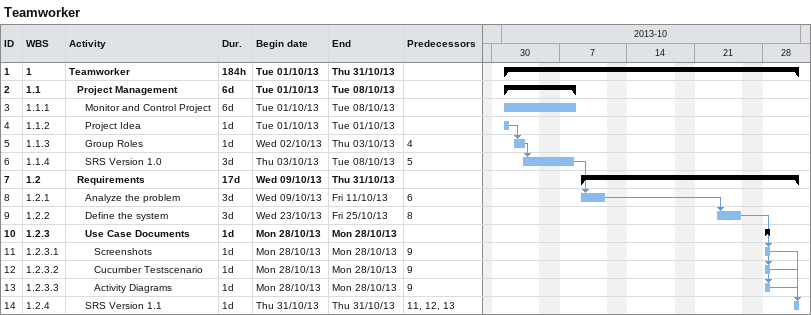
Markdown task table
Teamworker

| ID | WBS | Task | Duration | Start | Finish | Predecessors |
|---|---|---|---|---|---|---|
| 1 | 1 | **Teamworker** | 184h | 2013-10-01 | 2013-10-31 |  |
| 2 | 1.1 | **Project Management** | 6d | 2013-10-01 | 2013-10-08 |  |
| 3 | 1.1.1 | Monitor and Control Project | 6d | 2013-10-01 | 2013-10-08 |  |
| 4 | 1.1.2 | Project Idea | 1d | 2013-10-01 | 2013-10-01 |  |
| 5 | 1.1.3 | Group Roles | 1d | 2013-10-02 | 2013-10-03 | 4 |
| 6 | 1.1.4 | SRS Version 1.0 | 3d | 2013-10-03 | 2013-10-08 | 5 |
| 7 | 1.2 | **Requirements** | 17d | 2013-10-09 | 2013-10-31 |  |
| 8 | 1.2.1 | Analyze the problem | 3d | 2013-10-09 | 2013-10-11 | 6 |
| 9 | 1.2.2 | Define the system | 3d | 2013-10-23 | 2013-10-25 | 8 |
| 10 | 1.2.3 | **Use Case Documents** | 1d | 2013-10-28 | 2013-10-28 |  |
| 11 | 1.2.3.1 | Screenshots | 1d | 2013-10-28 | 2013-10-28 | 9 |
| 12 | 1.2.3.2 | Cucumber Testscenario | 1d | 2013-10-28 | 2013-10-28 | 9 |
| 13 | 1.2.3.3 | Activity Diagrams | 1d | 2013-10-28 | 2013-10-28 | 9 |
| 14 | 1.2.4 | SRS Version 1.1 | 1d | 2013-10-31 | 2013-10-31 | 11, 12, 13 |
